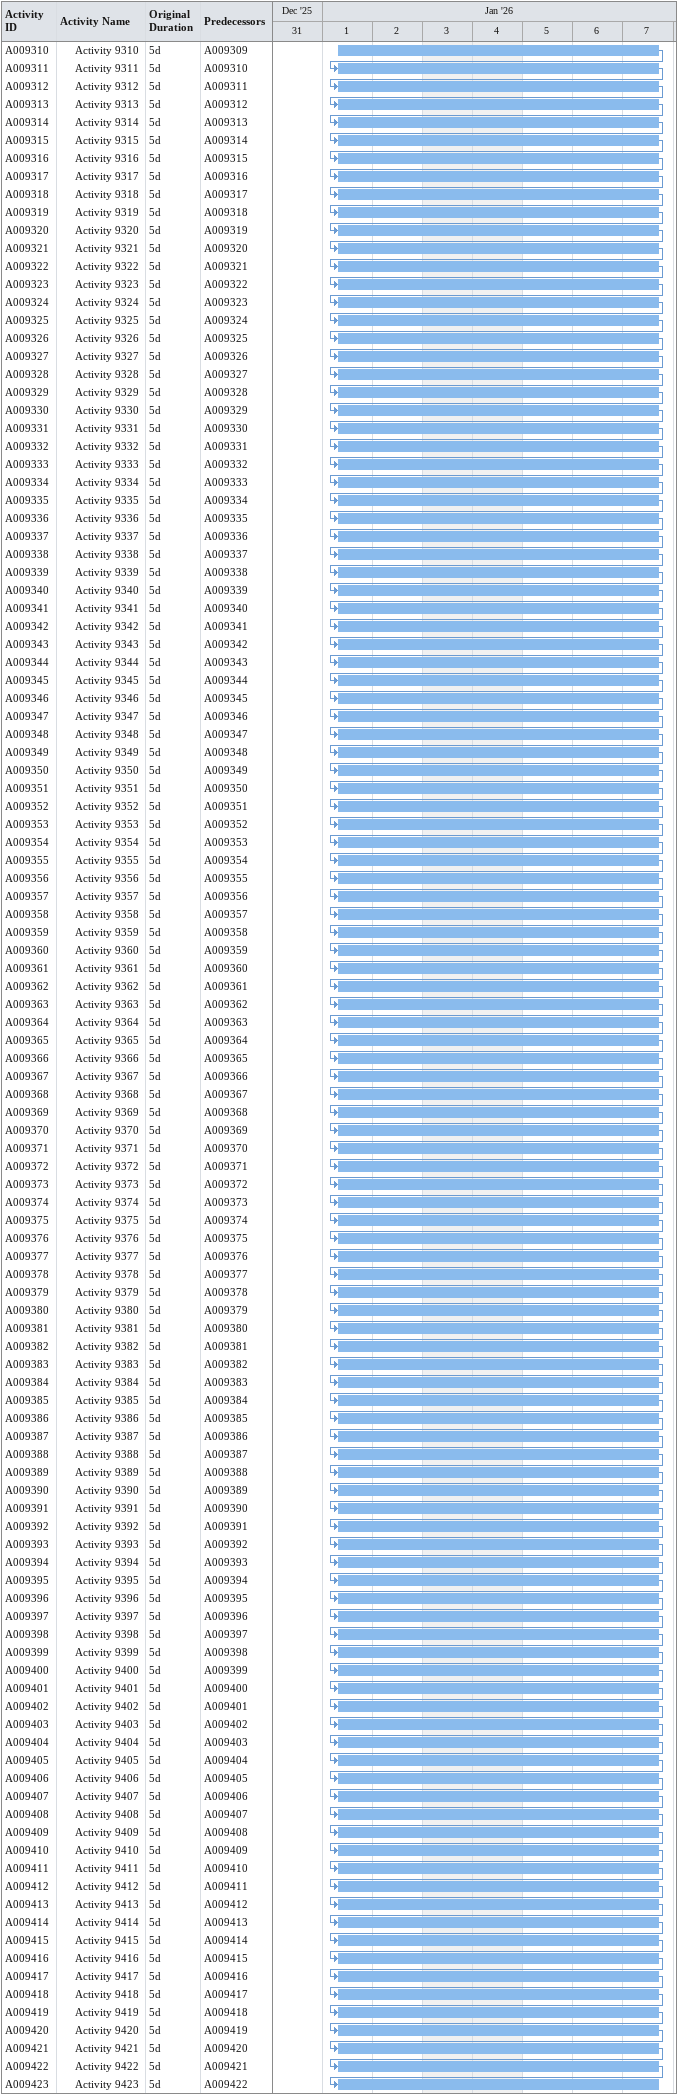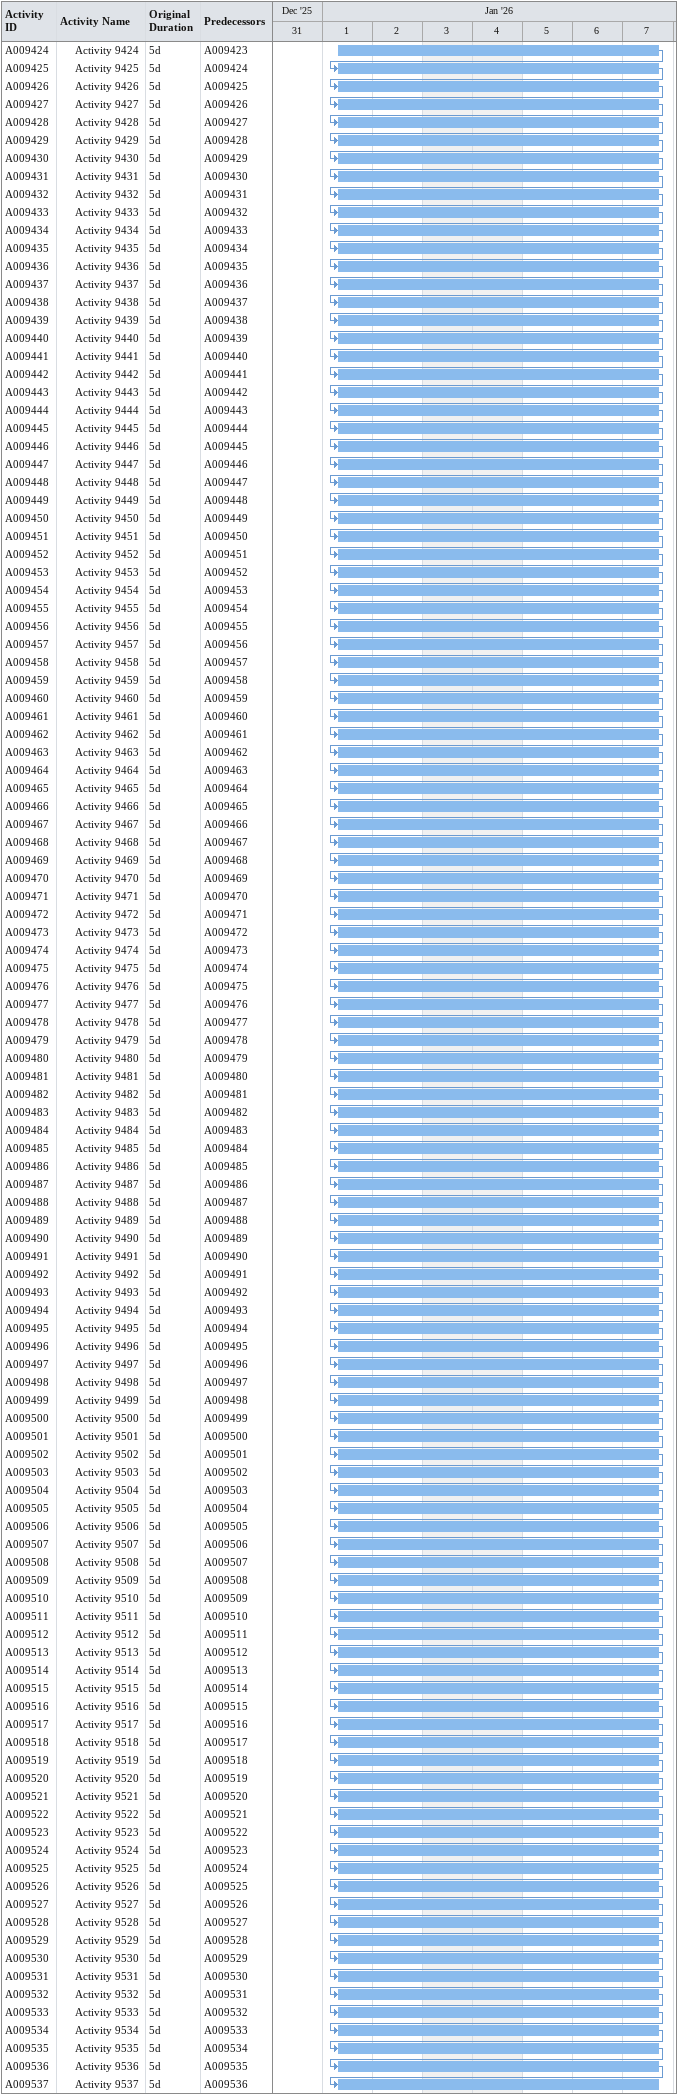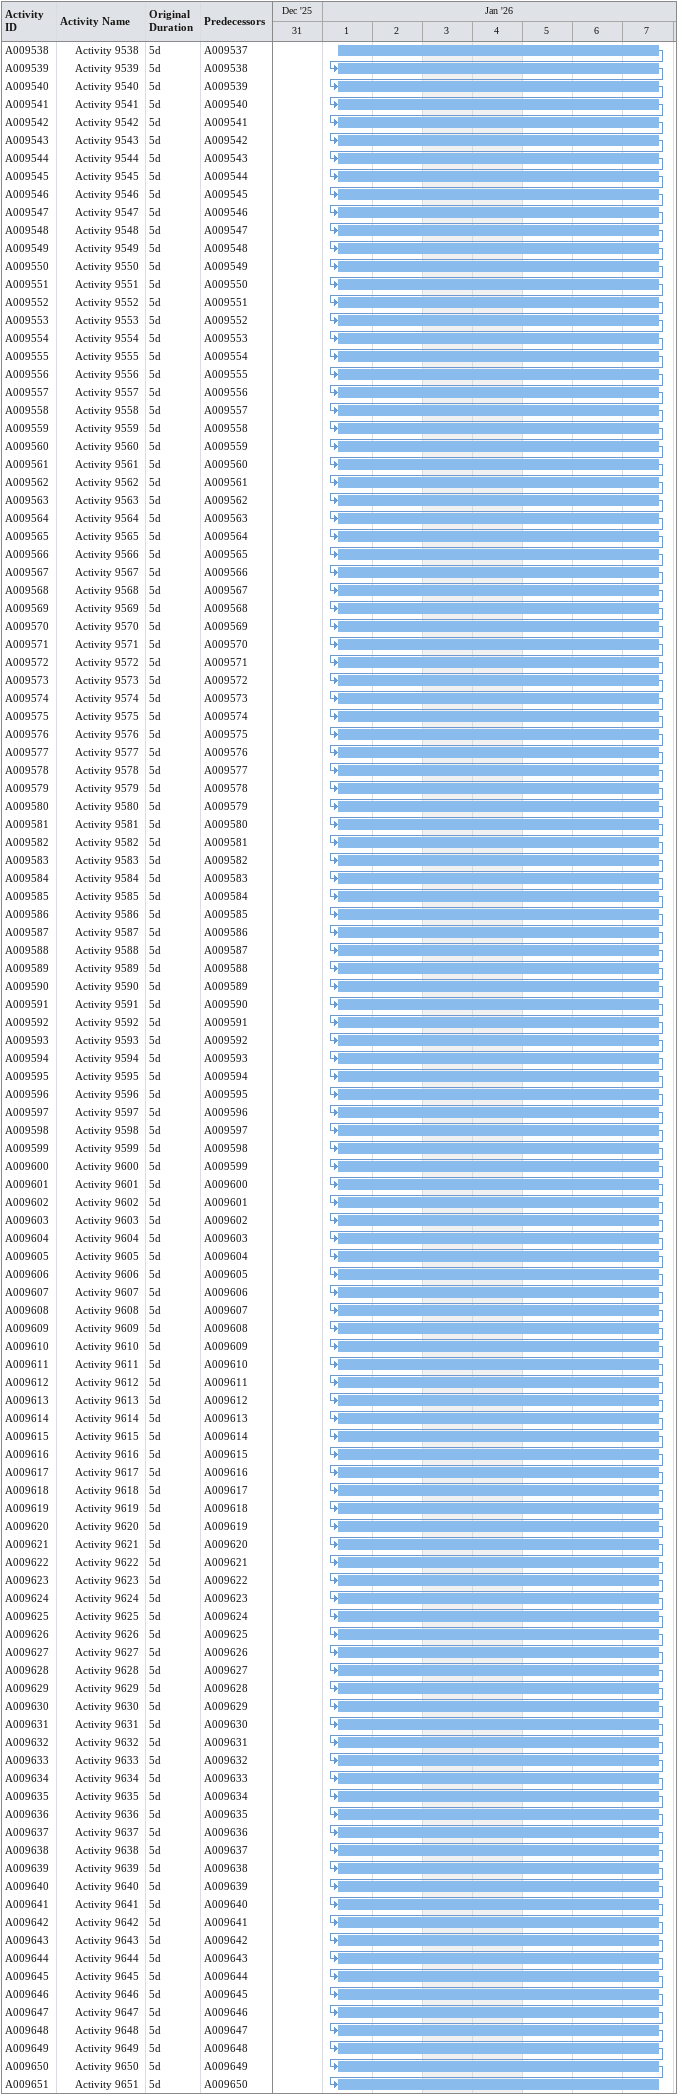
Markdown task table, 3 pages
| ID | Level | Task | Original duration | Start | Finish | Predecessors |
|---|---|---|---|---|---|---|
| A009310 | 2 | Activity 9310 | 5d | 2026-01-01 | 2026-01-07 | A009309 |
| A009311 | 2 | Activity 9311 | 5d | 2026-01-01 | 2026-01-07 | A009310 |
| A009312 | 2 | Activity 9312 | 5d | 2026-01-01 | 2026-01-07 | A009311 |
| A009313 | 2 | Activity 9313 | 5d | 2026-01-01 | 2026-01-07 | A009312 |
| A009314 | 2 | Activity 9314 | 5d | 2026-01-01 | 2026-01-07 | A009313 |
| A009315 | 2 | Activity 9315 | 5d | 2026-01-01 | 2026-01-07 | A009314 |
| A009316 | 2 | Activity 9316 | 5d | 2026-01-01 | 2026-01-07 | A009315 |
| A009317 | 2 | Activity 9317 | 5d | 2026-01-01 | 2026-01-07 | A009316 |
| A009318 | 2 | Activity 9318 | 5d | 2026-01-01 | 2026-01-07 | A009317 |
| A009319 | 2 | Activity 9319 | 5d | 2026-01-01 | 2026-01-07 | A009318 |
| A009320 | 2 | Activity 9320 | 5d | 2026-01-01 | 2026-01-07 | A009319 |
| A009321 | 2 | Activity 9321 | 5d | 2026-01-01 | 2026-01-07 | A009320 |
| A009322 | 2 | Activity 9322 | 5d | 2026-01-01 | 2026-01-07 | A009321 |
| A009323 | 2 | Activity 9323 | 5d | 2026-01-01 | 2026-01-07 | A009322 |
| A009324 | 2 | Activity 9324 | 5d | 2026-01-01 | 2026-01-07 | A009323 |
| A009325 | 2 | Activity 9325 | 5d | 2026-01-01 | 2026-01-07 | A009324 |
| A009326 | 2 | Activity 9326 | 5d | 2026-01-01 | 2026-01-07 | A009325 |
| A009327 | 2 | Activity 9327 | 5d | 2026-01-01 | 2026-01-07 | A009326 |
| A009328 | 2 | Activity 9328 | 5d | 2026-01-01 | 2026-01-07 | A009327 |
| A009329 | 2 | Activity 9329 | 5d | 2026-01-01 | 2026-01-07 | A009328 |
| A009330 | 2 | Activity 9330 | 5d | 2026-01-01 | 2026-01-07 | A009329 |
| A009331 | 2 | Activity 9331 | 5d | 2026-01-01 | 2026-01-07 | A009330 |
| A009332 | 2 | Activity 9332 | 5d | 2026-01-01 | 2026-01-07 | A009331 |
| A009333 | 2 | Activity 9333 | 5d | 2026-01-01 | 2026-01-07 | A009332 |
| A009334 | 2 | Activity 9334 | 5d | 2026-01-01 | 2026-01-07 | A009333 |
| A009335 | 2 | Activity 9335 | 5d | 2026-01-01 | 2026-01-07 | A009334 |
| A009336 | 2 | Activity 9336 | 5d | 2026-01-01 | 2026-01-07 | A009335 |
| A009337 | 2 | Activity 9337 | 5d | 2026-01-01 | 2026-01-07 | A009336 |
| A009338 | 2 | Activity 9338 | 5d | 2026-01-01 | 2026-01-07 | A009337 |
| A009339 | 2 | Activity 9339 | 5d | 2026-01-01 | 2026-01-07 | A009338 |
| A009340 | 2 | Activity 9340 | 5d | 2026-01-01 | 2026-01-07 | A009339 |
| A009341 | 2 | Activity 9341 | 5d | 2026-01-01 | 2026-01-07 | A009340 |
| A009342 | 2 | Activity 9342 | 5d | 2026-01-01 | 2026-01-07 | A009341 |
| A009343 | 2 | Activity 9343 | 5d | 2026-01-01 | 2026-01-07 | A009342 |
| A009344 | 2 | Activity 9344 | 5d | 2026-01-01 | 2026-01-07 | A009343 |
| A009345 | 2 | Activity 9345 | 5d | 2026-01-01 | 2026-01-07 | A009344 |
| A009346 | 2 | Activity 9346 | 5d | 2026-01-01 | 2026-01-07 | A009345 |
| A009347 | 2 | Activity 9347 | 5d | 2026-01-01 | 2026-01-07 | A009346 |
| A009348 | 2 | Activity 9348 | 5d | 2026-01-01 | 2026-01-07 | A009347 |
| A009349 | 2 | Activity 9349 | 5d | 2026-01-01 | 2026-01-07 | A009348 |
| A009350 | 2 | Activity 9350 | 5d | 2026-01-01 | 2026-01-07 | A009349 |
| A009351 | 2 | Activity 9351 | 5d | 2026-01-01 | 2026-01-07 | A009350 |
| A009352 | 2 | Activity 9352 | 5d | 2026-01-01 | 2026-01-07 | A009351 |
| A009353 | 2 | Activity 9353 | 5d | 2026-01-01 | 2026-01-07 | A009352 |
| A009354 | 2 | Activity 9354 | 5d | 2026-01-01 | 2026-01-07 | A009353 |
| A009355 | 2 | Activity 9355 | 5d | 2026-01-01 | 2026-01-07 | A009354 |
| A009356 | 2 | Activity 9356 | 5d | 2026-01-01 | 2026-01-07 | A009355 |
| A009357 | 2 | Activity 9357 | 5d | 2026-01-01 | 2026-01-07 | A009356 |
| A009358 | 2 | Activity 9358 | 5d | 2026-01-01 | 2026-01-07 | A009357 |
| A009359 | 2 | Activity 9359 | 5d | 2026-01-01 | 2026-01-07 | A009358 |
| A009360 | 2 | Activity 9360 | 5d | 2026-01-01 | 2026-01-07 | A009359 |
| A009361 | 2 | Activity 9361 | 5d | 2026-01-01 | 2026-01-07 | A009360 |
| A009362 | 2 | Activity 9362 | 5d | 2026-01-01 | 2026-01-07 | A009361 |
| A009363 | 2 | Activity 9363 | 5d | 2026-01-01 | 2026-01-07 | A009362 |
| A009364 | 2 | Activity 9364 | 5d | 2026-01-01 | 2026-01-07 | A009363 |
| A009365 | 2 | Activity 9365 | 5d | 2026-01-01 | 2026-01-07 | A009364 |
| A009366 | 2 | Activity 9366 | 5d | 2026-01-01 | 2026-01-07 | A009365 |
| A009367 | 2 | Activity 9367 | 5d | 2026-01-01 | 2026-01-07 | A009366 |
| A009368 | 2 | Activity 9368 | 5d | 2026-01-01 | 2026-01-07 | A009367 |
| A009369 | 2 | Activity 9369 | 5d | 2026-01-01 | 2026-01-07 | A009368 |
| A009370 | 2 | Activity 9370 | 5d | 2026-01-01 | 2026-01-07 | A009369 |
| A009371 | 2 | Activity 9371 | 5d | 2026-01-01 | 2026-01-07 | A009370 |
| A009372 | 2 | Activity 9372 | 5d | 2026-01-01 | 2026-01-07 | A009371 |
| A009373 | 2 | Activity 9373 | 5d | 2026-01-01 | 2026-01-07 | A009372 |
| A009374 | 2 | Activity 9374 | 5d | 2026-01-01 | 2026-01-07 | A009373 |
| A009375 | 2 | Activity 9375 | 5d | 2026-01-01 | 2026-01-07 | A009374 |
| A009376 | 2 | Activity 9376 | 5d | 2026-01-01 | 2026-01-07 | A009375 |
| A009377 | 2 | Activity 9377 | 5d | 2026-01-01 | 2026-01-07 | A009376 |
| A009378 | 2 | Activity 9378 | 5d | 2026-01-01 | 2026-01-07 | A009377 |
| A009379 | 2 | Activity 9379 | 5d | 2026-01-01 | 2026-01-07 | A009378 |
| A009380 | 2 | Activity 9380 | 5d | 2026-01-01 | 2026-01-07 | A009379 |
| A009381 | 2 | Activity 9381 | 5d | 2026-01-01 | 2026-01-07 | A009380 |
| A009382 | 2 | Activity 9382 | 5d | 2026-01-01 | 2026-01-07 | A009381 |
| A009383 | 2 | Activity 9383 | 5d | 2026-01-01 | 2026-01-07 | A009382 |
| A009384 | 2 | Activity 9384 | 5d | 2026-01-01 | 2026-01-07 | A009383 |
| A009385 | 2 | Activity 9385 | 5d | 2026-01-01 | 2026-01-07 | A009384 |
| A009386 | 2 | Activity 9386 | 5d | 2026-01-01 | 2026-01-07 | A009385 |
| A009387 | 2 | Activity 9387 | 5d | 2026-01-01 | 2026-01-07 | A009386 |
| A009388 | 2 | Activity 9388 | 5d | 2026-01-01 | 2026-01-07 | A009387 |
| A009389 | 2 | Activity 9389 | 5d | 2026-01-01 | 2026-01-07 | A009388 |
| A009390 | 2 | Activity 9390 | 5d | 2026-01-01 | 2026-01-07 | A009389 |
| A009391 | 2 | Activity 9391 | 5d | 2026-01-01 | 2026-01-07 | A009390 |
| A009392 | 2 | Activity 9392 | 5d | 2026-01-01 | 2026-01-07 | A009391 |
| A009393 | 2 | Activity 9393 | 5d | 2026-01-01 | 2026-01-07 | A009392 |
| A009394 | 2 | Activity 9394 | 5d | 2026-01-01 | 2026-01-07 | A009393 |
| A009395 | 2 | Activity 9395 | 5d | 2026-01-01 | 2026-01-07 | A009394 |
| A009396 | 2 | Activity 9396 | 5d | 2026-01-01 | 2026-01-07 | A009395 |
| A009397 | 2 | Activity 9397 | 5d | 2026-01-01 | 2026-01-07 | A009396 |
| A009398 | 2 | Activity 9398 | 5d | 2026-01-01 | 2026-01-07 | A009397 |
| A009399 | 2 | Activity 9399 | 5d | 2026-01-01 | 2026-01-07 | A009398 |
| A009400 | 2 | Activity 9400 | 5d | 2026-01-01 | 2026-01-07 | A009399 |
| A009401 | 2 | Activity 9401 | 5d | 2026-01-01 | 2026-01-07 | A009400 |
| A009402 | 2 | Activity 9402 | 5d | 2026-01-01 | 2026-01-07 | A009401 |
| A009403 | 2 | Activity 9403 | 5d | 2026-01-01 | 2026-01-07 | A009402 |
| A009404 | 2 | Activity 9404 | 5d | 2026-01-01 | 2026-01-07 | A009403 |
| A009405 | 2 | Activity 9405 | 5d | 2026-01-01 | 2026-01-07 | A009404 |
| A009406 | 2 | Activity 9406 | 5d | 2026-01-01 | 2026-01-07 | A009405 |
| A009407 | 2 | Activity 9407 | 5d | 2026-01-01 | 2026-01-07 | A009406 |
| A009408 | 2 | Activity 9408 | 5d | 2026-01-01 | 2026-01-07 | A009407 |
| A009409 | 2 | Activity 9409 | 5d | 2026-01-01 | 2026-01-07 | A009408 |
| A009410 | 2 | Activity 9410 | 5d | 2026-01-01 | 2026-01-07 | A009409 |
| A009411 | 2 | Activity 9411 | 5d | 2026-01-01 | 2026-01-07 | A009410 |
| A009412 | 2 | Activity 9412 | 5d | 2026-01-01 | 2026-01-07 | A009411 |
| A009413 | 2 | Activity 9413 | 5d | 2026-01-01 | 2026-01-07 | A009412 |
| A009414 | 2 | Activity 9414 | 5d | 2026-01-01 | 2026-01-07 | A009413 |
| A009415 | 2 | Activity 9415 | 5d | 2026-01-01 | 2026-01-07 | A009414 |
| A009416 | 2 | Activity 9416 | 5d | 2026-01-01 | 2026-01-07 | A009415 |
| A009417 | 2 | Activity 9417 | 5d | 2026-01-01 | 2026-01-07 | A009416 |
| A009418 | 2 | Activity 9418 | 5d | 2026-01-01 | 2026-01-07 | A009417 |
| A009419 | 2 | Activity 9419 | 5d | 2026-01-01 | 2026-01-07 | A009418 |
| A009420 | 2 | Activity 9420 | 5d | 2026-01-01 | 2026-01-07 | A009419 |
| A009421 | 2 | Activity 9421 | 5d | 2026-01-01 | 2026-01-07 | A009420 |
| A009422 | 2 | Activity 9422 | 5d | 2026-01-01 | 2026-01-07 | A009421 |
| A009423 | 2 | Activity 9423 | 5d | 2026-01-01 | 2026-01-07 | A009422 |
| A009424 | 2 | Activity 9424 | 5d | 2026-01-01 | 2026-01-07 | A009423 |
| A009425 | 2 | Activity 9425 | 5d | 2026-01-01 | 2026-01-07 | A009424 |
| A009426 | 2 | Activity 9426 | 5d | 2026-01-01 | 2026-01-07 | A009425 |
| A009427 | 2 | Activity 9427 | 5d | 2026-01-01 | 2026-01-07 | A009426 |
| A009428 | 2 | Activity 9428 | 5d | 2026-01-01 | 2026-01-07 | A009427 |
| A009429 | 2 | Activity 9429 | 5d | 2026-01-01 | 2026-01-07 | A009428 |
| A009430 | 2 | Activity 9430 | 5d | 2026-01-01 | 2026-01-07 | A009429 |
| A009431 | 2 | Activity 9431 | 5d | 2026-01-01 | 2026-01-07 | A009430 |
| A009432 | 2 | Activity 9432 | 5d | 2026-01-01 | 2026-01-07 | A009431 |
| A009433 | 2 | Activity 9433 | 5d | 2026-01-01 | 2026-01-07 | A009432 |
| A009434 | 2 | Activity 9434 | 5d | 2026-01-01 | 2026-01-07 | A009433 |
| A009435 | 2 | Activity 9435 | 5d | 2026-01-01 | 2026-01-07 | A009434 |
| A009436 | 2 | Activity 9436 | 5d | 2026-01-01 | 2026-01-07 | A009435 |
| A009437 | 2 | Activity 9437 | 5d | 2026-01-01 | 2026-01-07 | A009436 |
| A009438 | 2 | Activity 9438 | 5d | 2026-01-01 | 2026-01-07 | A009437 |
| A009439 | 2 | Activity 9439 | 5d | 2026-01-01 | 2026-01-07 | A009438 |
| A009440 | 2 | Activity 9440 | 5d | 2026-01-01 | 2026-01-07 | A009439 |
| A009441 | 2 | Activity 9441 | 5d | 2026-01-01 | 2026-01-07 | A009440 |
| A009442 | 2 | Activity 9442 | 5d | 2026-01-01 | 2026-01-07 | A009441 |
| A009443 | 2 | Activity 9443 | 5d | 2026-01-01 | 2026-01-07 | A009442 |
| A009444 | 2 | Activity 9444 | 5d | 2026-01-01 | 2026-01-07 | A009443 |
| A009445 | 2 | Activity 9445 | 5d | 2026-01-01 | 2026-01-07 | A009444 |
| A009446 | 2 | Activity 9446 | 5d | 2026-01-01 | 2026-01-07 | A009445 |
| A009447 | 2 | Activity 9447 | 5d | 2026-01-01 | 2026-01-07 | A009446 |
| A009448 | 2 | Activity 9448 | 5d | 2026-01-01 | 2026-01-07 | A009447 |
| A009449 | 2 | Activity 9449 | 5d | 2026-01-01 | 2026-01-07 | A009448 |
| A009450 | 2 | Activity 9450 | 5d | 2026-01-01 | 2026-01-07 | A009449 |
| A009451 | 2 | Activity 9451 | 5d | 2026-01-01 | 2026-01-07 | A009450 |
| A009452 | 2 | Activity 9452 | 5d | 2026-01-01 | 2026-01-07 | A009451 |
| A009453 | 2 | Activity 9453 | 5d | 2026-01-01 | 2026-01-07 | A009452 |
| A009454 | 2 | Activity 9454 | 5d | 2026-01-01 | 2026-01-07 | A009453 |
| A009455 | 2 | Activity 9455 | 5d | 2026-01-01 | 2026-01-07 | A009454 |
| A009456 | 2 | Activity 9456 | 5d | 2026-01-01 | 2026-01-07 | A009455 |
| A009457 | 2 | Activity 9457 | 5d | 2026-01-01 | 2026-01-07 | A009456 |
| A009458 | 2 | Activity 9458 | 5d | 2026-01-01 | 2026-01-07 | A009457 |
| A009459 | 2 | Activity 9459 | 5d | 2026-01-01 | 2026-01-07 | A009458 |
| A009460 | 2 | Activity 9460 | 5d | 2026-01-01 | 2026-01-07 | A009459 |
| A009461 | 2 | Activity 9461 | 5d | 2026-01-01 | 2026-01-07 | A009460 |
| A009462 | 2 | Activity 9462 | 5d | 2026-01-01 | 2026-01-07 | A009461 |
| A009463 | 2 | Activity 9463 | 5d | 2026-01-01 | 2026-01-07 | A009462 |
| A009464 | 2 | Activity 9464 | 5d | 2026-01-01 | 2026-01-07 | A009463 |
| A009465 | 2 | Activity 9465 | 5d | 2026-01-01 | 2026-01-07 | A009464 |
| A009466 | 2 | Activity 9466 | 5d | 2026-01-01 | 2026-01-07 | A009465 |
| A009467 | 2 | Activity 9467 | 5d | 2026-01-01 | 2026-01-07 | A009466 |
| A009468 | 2 | Activity 9468 | 5d | 2026-01-01 | 2026-01-07 | A009467 |
| A009469 | 2 | Activity 9469 | 5d | 2026-01-01 | 2026-01-07 | A009468 |
| A009470 | 2 | Activity 9470 | 5d | 2026-01-01 | 2026-01-07 | A009469 |
| A009471 | 2 | Activity 9471 | 5d | 2026-01-01 | 2026-01-07 | A009470 |
| A009472 | 2 | Activity 9472 | 5d | 2026-01-01 | 2026-01-07 | A009471 |
| A009473 | 2 | Activity 9473 | 5d | 2026-01-01 | 2026-01-07 | A009472 |
| A009474 | 2 | Activity 9474 | 5d | 2026-01-01 | 2026-01-07 | A009473 |
| A009475 | 2 | Activity 9475 | 5d | 2026-01-01 | 2026-01-07 | A009474 |
| A009476 | 2 | Activity 9476 | 5d | 2026-01-01 | 2026-01-07 | A009475 |
| A009477 | 2 | Activity 9477 | 5d | 2026-01-01 | 2026-01-07 | A009476 |
| A009478 | 2 | Activity 9478 | 5d | 2026-01-01 | 2026-01-07 | A009477 |
| A009479 | 2 | Activity 9479 | 5d | 2026-01-01 | 2026-01-07 | A009478 |
| A009480 | 2 | Activity 9480 | 5d | 2026-01-01 | 2026-01-07 | A009479 |
| A009481 | 2 | Activity 9481 | 5d | 2026-01-01 | 2026-01-07 | A009480 |
| A009482 | 2 | Activity 9482 | 5d | 2026-01-01 | 2026-01-07 | A009481 |
| A009483 | 2 | Activity 9483 | 5d | 2026-01-01 | 2026-01-07 | A009482 |
| A009484 | 2 | Activity 9484 | 5d | 2026-01-01 | 2026-01-07 | A009483 |
| A009485 | 2 | Activity 9485 | 5d | 2026-01-01 | 2026-01-07 | A009484 |
| A009486 | 2 | Activity 9486 | 5d | 2026-01-01 | 2026-01-07 | A009485 |
| A009487 | 2 | Activity 9487 | 5d | 2026-01-01 | 2026-01-07 | A009486 |
| A009488 | 2 | Activity 9488 | 5d | 2026-01-01 | 2026-01-07 | A009487 |
| A009489 | 2 | Activity 9489 | 5d | 2026-01-01 | 2026-01-07 | A009488 |
| A009490 | 2 | Activity 9490 | 5d | 2026-01-01 | 2026-01-07 | A009489 |
| A009491 | 2 | Activity 9491 | 5d | 2026-01-01 | 2026-01-07 | A009490 |
| A009492 | 2 | Activity 9492 | 5d | 2026-01-01 | 2026-01-07 | A009491 |
| A009493 | 2 | Activity 9493 | 5d | 2026-01-01 | 2026-01-07 | A009492 |
| A009494 | 2 | Activity 9494 | 5d | 2026-01-01 | 2026-01-07 | A009493 |
| A009495 | 2 | Activity 9495 | 5d | 2026-01-01 | 2026-01-07 | A009494 |
| A009496 | 2 | Activity 9496 | 5d | 2026-01-01 | 2026-01-07 | A009495 |
| A009497 | 2 | Activity 9497 | 5d | 2026-01-01 | 2026-01-07 | A009496 |
| A009498 | 2 | Activity 9498 | 5d | 2026-01-01 | 2026-01-07 | A009497 |
| A009499 | 2 | Activity 9499 | 5d | 2026-01-01 | 2026-01-07 | A009498 |
| A009500 | 2 | Activity 9500 | 5d | 2026-01-01 | 2026-01-07 | A009499 |
| A009501 | 2 | Activity 9501 | 5d | 2026-01-01 | 2026-01-07 | A009500 |
| A009502 | 2 | Activity 9502 | 5d | 2026-01-01 | 2026-01-07 | A009501 |
| A009503 | 2 | Activity 9503 | 5d | 2026-01-01 | 2026-01-07 | A009502 |
| A009504 | 2 | Activity 9504 | 5d | 2026-01-01 | 2026-01-07 | A009503 |
| A009505 | 2 | Activity 9505 | 5d | 2026-01-01 | 2026-01-07 | A009504 |
| A009506 | 2 | Activity 9506 | 5d | 2026-01-01 | 2026-01-07 | A009505 |
| A009507 | 2 | Activity 9507 | 5d | 2026-01-01 | 2026-01-07 | A009506 |
| A009508 | 2 | Activity 9508 | 5d | 2026-01-01 | 2026-01-07 | A009507 |
| A009509 | 2 | Activity 9509 | 5d | 2026-01-01 | 2026-01-07 | A009508 |
| A009510 | 2 | Activity 9510 | 5d | 2026-01-01 | 2026-01-07 | A009509 |
| A009511 | 2 | Activity 9511 | 5d | 2026-01-01 | 2026-01-07 | A009510 |
| A009512 | 2 | Activity 9512 | 5d | 2026-01-01 | 2026-01-07 | A009511 |
| A009513 | 2 | Activity 9513 | 5d | 2026-01-01 | 2026-01-07 | A009512 |
| A009514 | 2 | Activity 9514 | 5d | 2026-01-01 | 2026-01-07 | A009513 |
| A009515 | 2 | Activity 9515 | 5d | 2026-01-01 | 2026-01-07 | A009514 |
| A009516 | 2 | Activity 9516 | 5d | 2026-01-01 | 2026-01-07 | A009515 |
| A009517 | 2 | Activity 9517 | 5d | 2026-01-01 | 2026-01-07 | A009516 |
| A009518 | 2 | Activity 9518 | 5d | 2026-01-01 | 2026-01-07 | A009517 |
| A009519 | 2 | Activity 9519 | 5d | 2026-01-01 | 2026-01-07 | A009518 |
| A009520 | 2 | Activity 9520 | 5d | 2026-01-01 | 2026-01-07 | A009519 |
| A009521 | 2 | Activity 9521 | 5d | 2026-01-01 | 2026-01-07 | A009520 |
| A009522 | 2 | Activity 9522 | 5d | 2026-01-01 | 2026-01-07 | A009521 |
| A009523 | 2 | Activity 9523 | 5d | 2026-01-01 | 2026-01-07 | A009522 |
| A009524 | 2 | Activity 9524 | 5d | 2026-01-01 | 2026-01-07 | A009523 |
| A009525 | 2 | Activity 9525 | 5d | 2026-01-01 | 2026-01-07 | A009524 |
| A009526 | 2 | Activity 9526 | 5d | 2026-01-01 | 2026-01-07 | A009525 |
| A009527 | 2 | Activity 9527 | 5d | 2026-01-01 | 2026-01-07 | A009526 |
| A009528 | 2 | Activity 9528 | 5d | 2026-01-01 | 2026-01-07 | A009527 |
| A009529 | 2 | Activity 9529 | 5d | 2026-01-01 | 2026-01-07 | A009528 |
| A009530 | 2 | Activity 9530 | 5d | 2026-01-01 | 2026-01-07 | A009529 |
| A009531 | 2 | Activity 9531 | 5d | 2026-01-01 | 2026-01-07 | A009530 |
| A009532 | 2 | Activity 9532 | 5d | 2026-01-01 | 2026-01-07 | A009531 |
| A009533 | 2 | Activity 9533 | 5d | 2026-01-01 | 2026-01-07 | A009532 |
| A009534 | 2 | Activity 9534 | 5d | 2026-01-01 | 2026-01-07 | A009533 |
| A009535 | 2 | Activity 9535 | 5d | 2026-01-01 | 2026-01-07 | A009534 |
| A009536 | 2 | Activity 9536 | 5d | 2026-01-01 | 2026-01-07 | A009535 |
| A009537 | 2 | Activity 9537 | 5d | 2026-01-01 | 2026-01-07 | A009536 |
| A009538 | 2 | Activity 9538 | 5d | 2026-01-01 | 2026-01-07 | A009537 |
| A009539 | 2 | Activity 9539 | 5d | 2026-01-01 | 2026-01-07 | A009538 |
| A009540 | 2 | Activity 9540 | 5d | 2026-01-01 | 2026-01-07 | A009539 |
| A009541 | 2 | Activity 9541 | 5d | 2026-01-01 | 2026-01-07 | A009540 |
| A009542 | 2 | Activity 9542 | 5d | 2026-01-01 | 2026-01-07 | A009541 |
| A009543 | 2 | Activity 9543 | 5d | 2026-01-01 | 2026-01-07 | A009542 |
| A009544 | 2 | Activity 9544 | 5d | 2026-01-01 | 2026-01-07 | A009543 |
| A009545 | 2 | Activity 9545 | 5d | 2026-01-01 | 2026-01-07 | A009544 |
| A009546 | 2 | Activity 9546 | 5d | 2026-01-01 | 2026-01-07 | A009545 |
| A009547 | 2 | Activity 9547 | 5d | 2026-01-01 | 2026-01-07 | A009546 |
| A009548 | 2 | Activity 9548 | 5d | 2026-01-01 | 2026-01-07 | A009547 |
| A009549 | 2 | Activity 9549 | 5d | 2026-01-01 | 2026-01-07 | A009548 |
| A009550 | 2 | Activity 9550 | 5d | 2026-01-01 | 2026-01-07 | A009549 |
| A009551 | 2 | Activity 9551 | 5d | 2026-01-01 | 2026-01-07 | A009550 |
| A009552 | 2 | Activity 9552 | 5d | 2026-01-01 | 2026-01-07 | A009551 |
| A009553 | 2 | Activity 9553 | 5d | 2026-01-01 | 2026-01-07 | A009552 |
| A009554 | 2 | Activity 9554 | 5d | 2026-01-01 | 2026-01-07 | A009553 |
| A009555 | 2 | Activity 9555 | 5d | 2026-01-01 | 2026-01-07 | A009554 |
| A009556 | 2 | Activity 9556 | 5d | 2026-01-01 | 2026-01-07 | A009555 |
| A009557 | 2 | Activity 9557 | 5d | 2026-01-01 | 2026-01-07 | A009556 |
| A009558 | 2 | Activity 9558 | 5d | 2026-01-01 | 2026-01-07 | A009557 |
| A009559 | 2 | Activity 9559 | 5d | 2026-01-01 | 2026-01-07 | A009558 |
| A009560 | 2 | Activity 9560 | 5d | 2026-01-01 | 2026-01-07 | A009559 |
| A009561 | 2 | Activity 9561 | 5d | 2026-01-01 | 2026-01-07 | A009560 |
| A009562 | 2 | Activity 9562 | 5d | 2026-01-01 | 2026-01-07 | A009561 |
| A009563 | 2 | Activity 9563 | 5d | 2026-01-01 | 2026-01-07 | A009562 |
| A009564 | 2 | Activity 9564 | 5d | 2026-01-01 | 2026-01-07 | A009563 |
| A009565 | 2 | Activity 9565 | 5d | 2026-01-01 | 2026-01-07 | A009564 |
| A009566 | 2 | Activity 9566 | 5d | 2026-01-01 | 2026-01-07 | A009565 |
| A009567 | 2 | Activity 9567 | 5d | 2026-01-01 | 2026-01-07 | A009566 |
| A009568 | 2 | Activity 9568 | 5d | 2026-01-01 | 2026-01-07 | A009567 |
| A009569 | 2 | Activity 9569 | 5d | 2026-01-01 | 2026-01-07 | A009568 |
| A009570 | 2 | Activity 9570 | 5d | 2026-01-01 | 2026-01-07 | A009569 |
| A009571 | 2 | Activity 9571 | 5d | 2026-01-01 | 2026-01-07 | A009570 |
| A009572 | 2 | Activity 9572 | 5d | 2026-01-01 | 2026-01-07 | A009571 |
| A009573 | 2 | Activity 9573 | 5d | 2026-01-01 | 2026-01-07 | A009572 |
| A009574 | 2 | Activity 9574 | 5d | 2026-01-01 | 2026-01-07 | A009573 |
| A009575 | 2 | Activity 9575 | 5d | 2026-01-01 | 2026-01-07 | A009574 |
| A009576 | 2 | Activity 9576 | 5d | 2026-01-01 | 2026-01-07 | A009575 |
| A009577 | 2 | Activity 9577 | 5d | 2026-01-01 | 2026-01-07 | A009576 |
| A009578 | 2 | Activity 9578 | 5d | 2026-01-01 | 2026-01-07 | A009577 |
| A009579 | 2 | Activity 9579 | 5d | 2026-01-01 | 2026-01-07 | A009578 |
| A009580 | 2 | Activity 9580 | 5d | 2026-01-01 | 2026-01-07 | A009579 |
| A009581 | 2 | Activity 9581 | 5d | 2026-01-01 | 2026-01-07 | A009580 |
| A009582 | 2 | Activity 9582 | 5d | 2026-01-01 | 2026-01-07 | A009581 |
| A009583 | 2 | Activity 9583 | 5d | 2026-01-01 | 2026-01-07 | A009582 |
| A009584 | 2 | Activity 9584 | 5d | 2026-01-01 | 2026-01-07 | A009583 |
| A009585 | 2 | Activity 9585 | 5d | 2026-01-01 | 2026-01-07 | A009584 |
| A009586 | 2 | Activity 9586 | 5d | 2026-01-01 | 2026-01-07 | A009585 |
| A009587 | 2 | Activity 9587 | 5d | 2026-01-01 | 2026-01-07 | A009586 |
| A009588 | 2 | Activity 9588 | 5d | 2026-01-01 | 2026-01-07 | A009587 |
| A009589 | 2 | Activity 9589 | 5d | 2026-01-01 | 2026-01-07 | A009588 |
| A009590 | 2 | Activity 9590 | 5d | 2026-01-01 | 2026-01-07 | A009589 |
| A009591 | 2 | Activity 9591 | 5d | 2026-01-01 | 2026-01-07 | A009590 |
| A009592 | 2 | Activity 9592 | 5d | 2026-01-01 | 2026-01-07 | A009591 |
| A009593 | 2 | Activity 9593 | 5d | 2026-01-01 | 2026-01-07 | A009592 |
| A009594 | 2 | Activity 9594 | 5d | 2026-01-01 | 2026-01-07 | A009593 |
| A009595 | 2 | Activity 9595 | 5d | 2026-01-01 | 2026-01-07 | A009594 |
| A009596 | 2 | Activity 9596 | 5d | 2026-01-01 | 2026-01-07 | A009595 |
| A009597 | 2 | Activity 9597 | 5d | 2026-01-01 | 2026-01-07 | A009596 |
| A009598 | 2 | Activity 9598 | 5d | 2026-01-01 | 2026-01-07 | A009597 |
| A009599 | 2 | Activity 9599 | 5d | 2026-01-01 | 2026-01-07 | A009598 |
| A009600 | 2 | Activity 9600 | 5d | 2026-01-01 | 2026-01-07 | A009599 |
| A009601 | 2 | Activity 9601 | 5d | 2026-01-01 | 2026-01-07 | A009600 |
| A009602 | 2 | Activity 9602 | 5d | 2026-01-01 | 2026-01-07 | A009601 |
| A009603 | 2 | Activity 9603 | 5d | 2026-01-01 | 2026-01-07 | A009602 |
| A009604 | 2 | Activity 9604 | 5d | 2026-01-01 | 2026-01-07 | A009603 |
| A009605 | 2 | Activity 9605 | 5d | 2026-01-01 | 2026-01-07 | A009604 |
| A009606 | 2 | Activity 9606 | 5d | 2026-01-01 | 2026-01-07 | A009605 |
| A009607 | 2 | Activity 9607 | 5d | 2026-01-01 | 2026-01-07 | A009606 |
| A009608 | 2 | Activity 9608 | 5d | 2026-01-01 | 2026-01-07 | A009607 |
| A009609 | 2 | Activity 9609 | 5d | 2026-01-01 | 2026-01-07 | A009608 |
| A009610 | 2 | Activity 9610 | 5d | 2026-01-01 | 2026-01-07 | A009609 |
| A009611 | 2 | Activity 9611 | 5d | 2026-01-01 | 2026-01-07 | A009610 |
| A009612 | 2 | Activity 9612 | 5d | 2026-01-01 | 2026-01-07 | A009611 |
| A009613 | 2 | Activity 9613 | 5d | 2026-01-01 | 2026-01-07 | A009612 |
| A009614 | 2 | Activity 9614 | 5d | 2026-01-01 | 2026-01-07 | A009613 |
| A009615 | 2 | Activity 9615 | 5d | 2026-01-01 | 2026-01-07 | A009614 |
| A009616 | 2 | Activity 9616 | 5d | 2026-01-01 | 2026-01-07 | A009615 |
| A009617 | 2 | Activity 9617 | 5d | 2026-01-01 | 2026-01-07 | A009616 |
| A009618 | 2 | Activity 9618 | 5d | 2026-01-01 | 2026-01-07 | A009617 |
| A009619 | 2 | Activity 9619 | 5d | 2026-01-01 | 2026-01-07 | A009618 |
| A009620 | 2 | Activity 9620 | 5d | 2026-01-01 | 2026-01-07 | A009619 |
| A009621 | 2 | Activity 9621 | 5d | 2026-01-01 | 2026-01-07 | A009620 |
| A009622 | 2 | Activity 9622 | 5d | 2026-01-01 | 2026-01-07 | A009621 |
| A009623 | 2 | Activity 9623 | 5d | 2026-01-01 | 2026-01-07 | A009622 |
| A009624 | 2 | Activity 9624 | 5d | 2026-01-01 | 2026-01-07 | A009623 |
| A009625 | 2 | Activity 9625 | 5d | 2026-01-01 | 2026-01-07 | A009624 |
| A009626 | 2 | Activity 9626 | 5d | 2026-01-01 | 2026-01-07 | A009625 |
| A009627 | 2 | Activity 9627 | 5d | 2026-01-01 | 2026-01-07 | A009626 |
| A009628 | 2 | Activity 9628 | 5d | 2026-01-01 | 2026-01-07 | A009627 |
| A009629 | 2 | Activity 9629 | 5d | 2026-01-01 | 2026-01-07 | A009628 |
| A009630 | 2 | Activity 9630 | 5d | 2026-01-01 | 2026-01-07 | A009629 |
| A009631 | 2 | Activity 9631 | 5d | 2026-01-01 | 2026-01-07 | A009630 |
| A009632 | 2 | Activity 9632 | 5d | 2026-01-01 | 2026-01-07 | A009631 |
| A009633 | 2 | Activity 9633 | 5d | 2026-01-01 | 2026-01-07 | A009632 |
| A009634 | 2 | Activity 9634 | 5d | 2026-01-01 | 2026-01-07 | A009633 |
| A009635 | 2 | Activity 9635 | 5d | 2026-01-01 | 2026-01-07 | A009634 |
| A009636 | 2 | Activity 9636 | 5d | 2026-01-01 | 2026-01-07 | A009635 |
| A009637 | 2 | Activity 9637 | 5d | 2026-01-01 | 2026-01-07 | A009636 |
| A009638 | 2 | Activity 9638 | 5d | 2026-01-01 | 2026-01-07 | A009637 |
| A009639 | 2 | Activity 9639 | 5d | 2026-01-01 | 2026-01-07 | A009638 |
| A009640 | 2 | Activity 9640 | 5d | 2026-01-01 | 2026-01-07 | A009639 |
| A009641 | 2 | Activity 9641 | 5d | 2026-01-01 | 2026-01-07 | A009640 |
| A009642 | 2 | Activity 9642 | 5d | 2026-01-01 | 2026-01-07 | A009641 |
| A009643 | 2 | Activity 9643 | 5d | 2026-01-01 | 2026-01-07 | A009642 |
| A009644 | 2 | Activity 9644 | 5d | 2026-01-01 | 2026-01-07 | A009643 |
| A009645 | 2 | Activity 9645 | 5d | 2026-01-01 | 2026-01-07 | A009644 |
| A009646 | 2 | Activity 9646 | 5d | 2026-01-01 | 2026-01-07 | A009645 |
| A009647 | 2 | Activity 9647 | 5d | 2026-01-01 | 2026-01-07 | A009646 |
| A009648 | 2 | Activity 9648 | 5d | 2026-01-01 | 2026-01-07 | A009647 |
| A009649 | 2 | Activity 9649 | 5d | 2026-01-01 | 2026-01-07 | A009648 |
| A009650 | 2 | Activity 9650 | 5d | 2026-01-01 | 2026-01-07 | A009649 |
| A009651 | 2 | Activity 9651 | 5d | 2026-01-01 | 2026-01-07 | A009650 |
